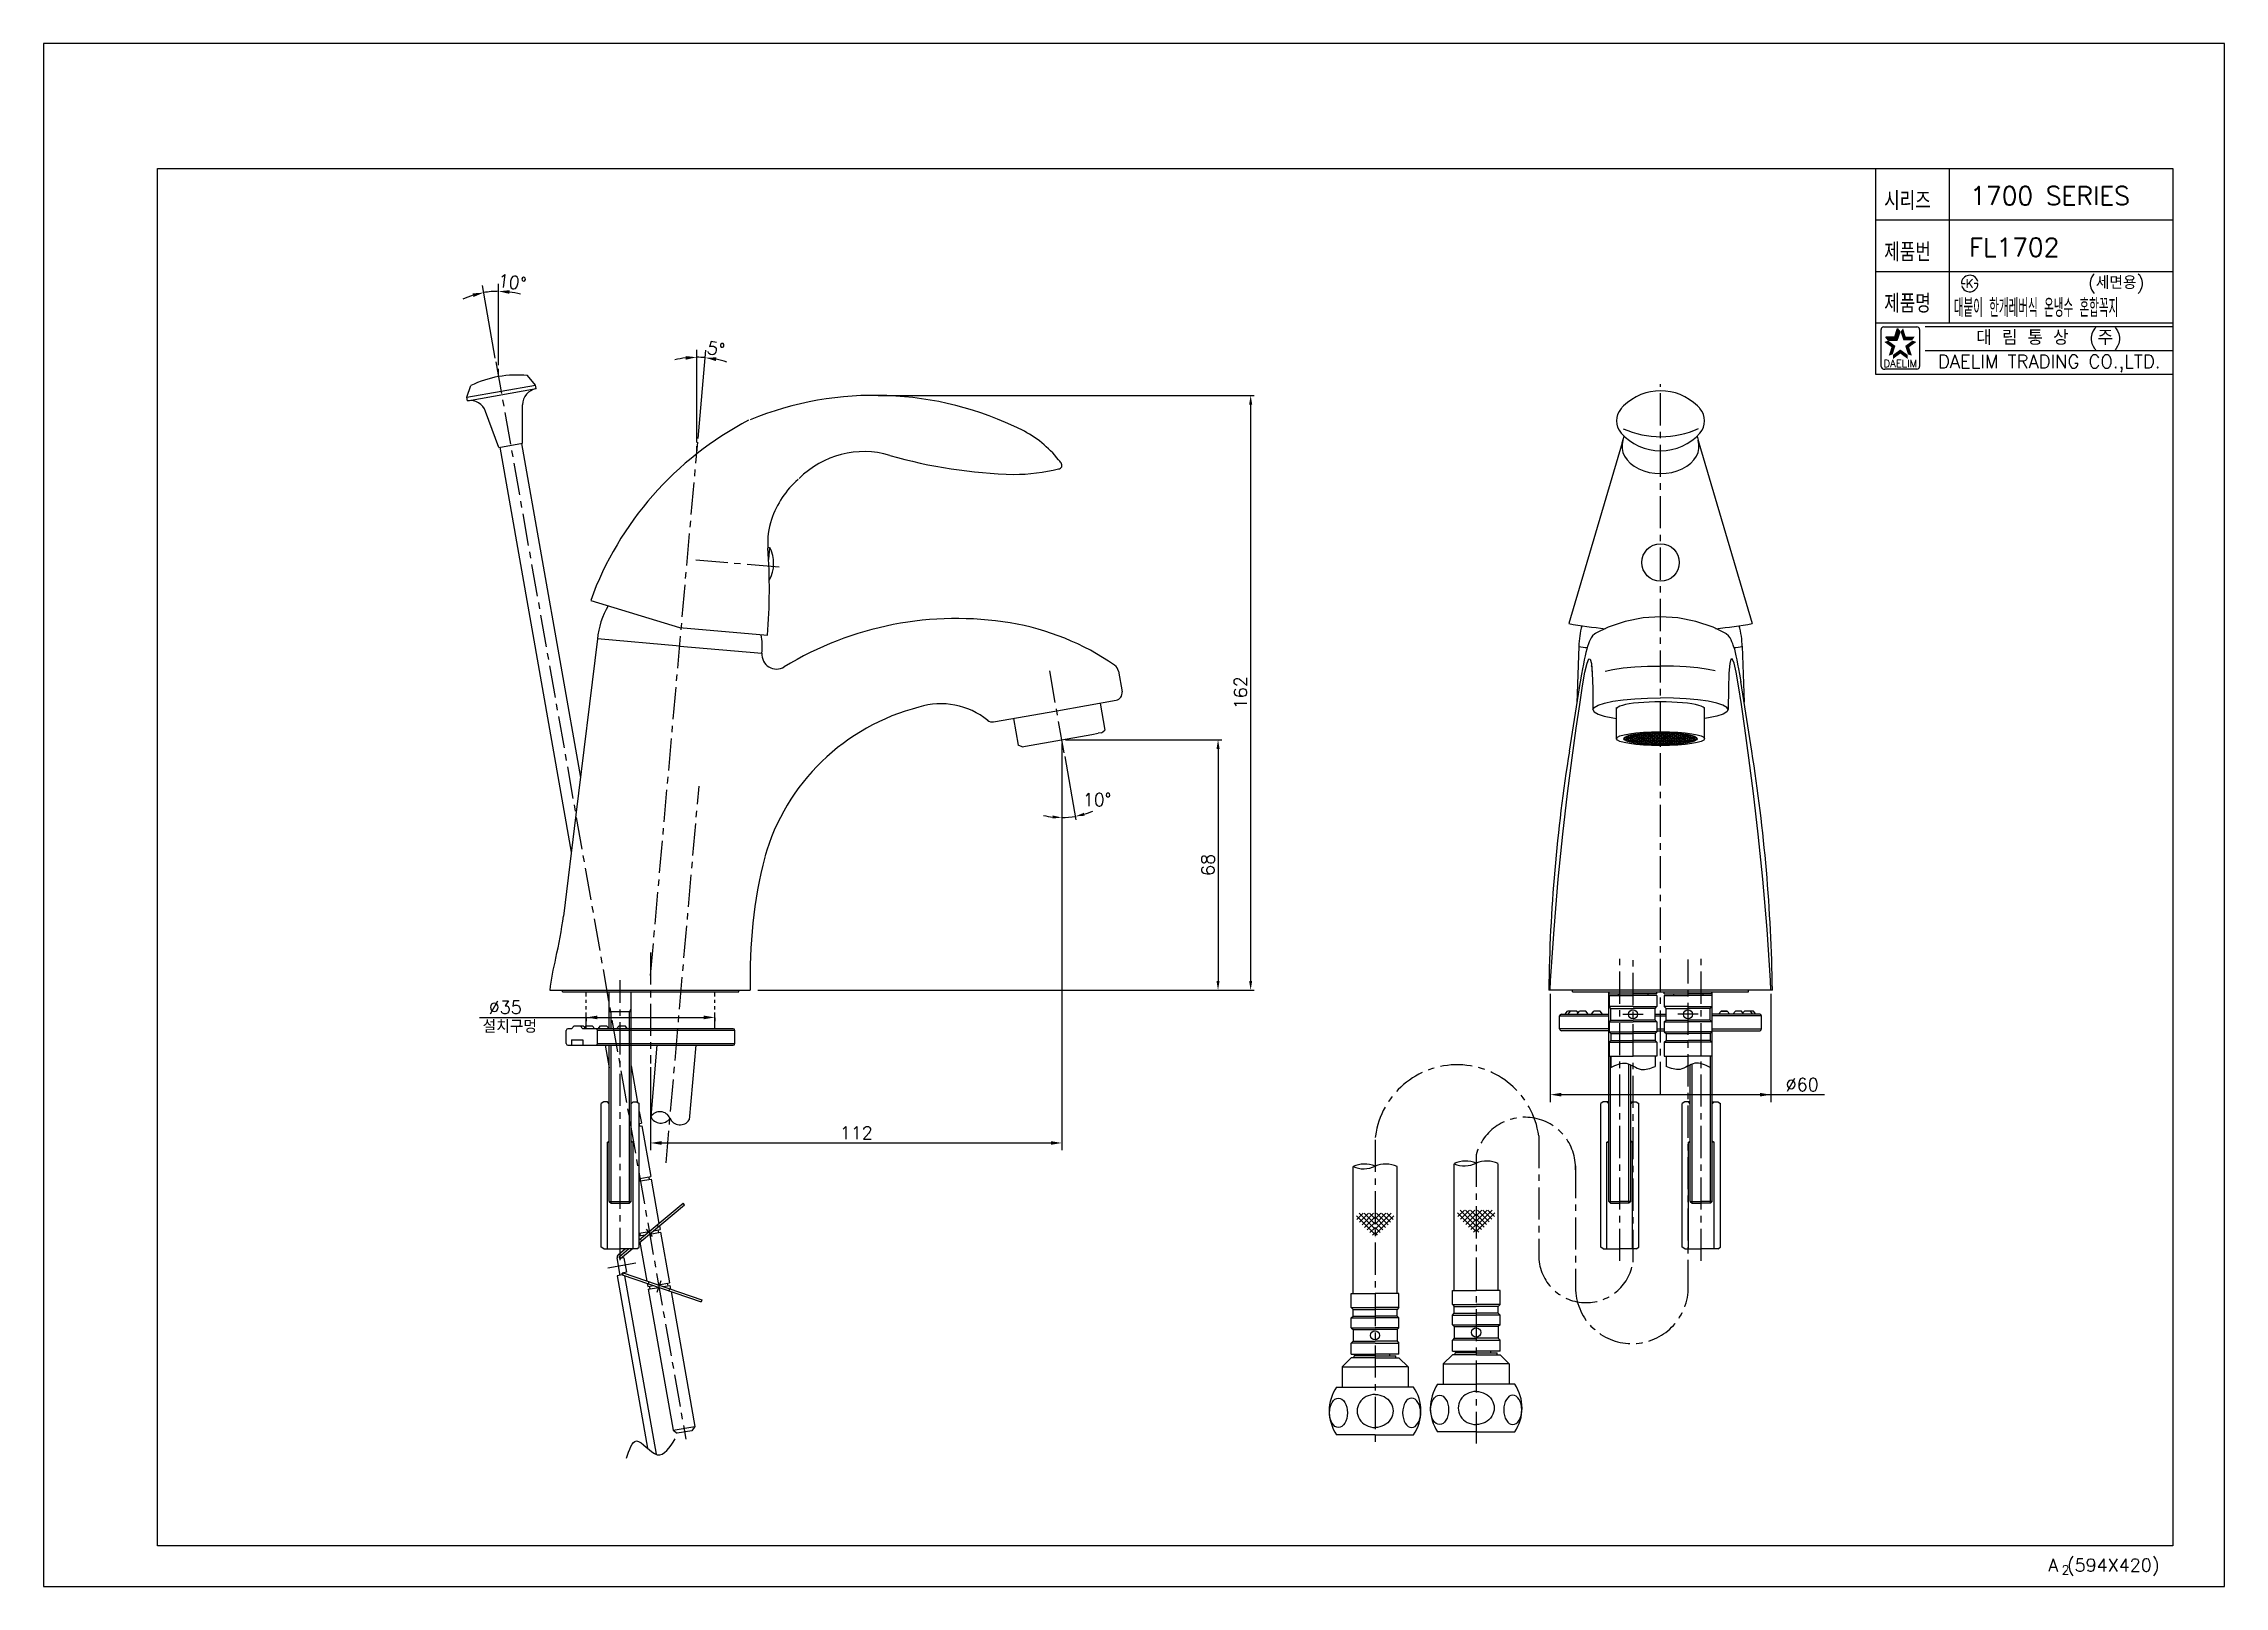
# Model space of a CAD drawing. Extents: x 1188 to 1782, y 0 to 420.
import ezdxf
from ezdxf.enums import TextEntityAlignment as Align

# ---------------------------------------------------------------- set-up
doc = ezdxf.new("R2010")
doc.units = 0
doc.header["$LTSCALE"] = 7
doc.header["$MEASUREMENT"] = 0
doc.linetypes.add('CENTER', pattern=[2, 1.25, -0.25, 0.25, -0.25])
doc.linetypes.add('PHANTOM', pattern=[2.5, 1.25, -0.25, 0.25, -0.25, 0.25, -0.25])
doc.layers.get('0').update_dxf_attribs({"color": 2, "linetype": 'CONTINUOUS'})
for name, color, linetype in [('CL', 1, 'CENTER'), ('DIM', 2, 'CONTINUOUS'), ('DWG', 7, 'CONTINUOUS'), ('PH', 3, 'PHANTOM')]:
    doc.layers.add(name, color=color, linetype=linetype)
doc.styles.add('GHS', font='ROMANS', dxfattribs={"bigfont": 'GHS'})
doc.styles.add('ROMANS', font='romans')

# ---------------------------------------------------------------- blocks, each defined once
blk = doc.blocks.new('기본양식')
for p, q in [((-820.12, 442.54), (-820.12, 22.54)), ((-226.12, 442.54), (-820.12, 442.54)), ((-226.12, 22.54), (-226.12, 442.54)), ((-820.12, 22.54), (-226.12, 22.54))]:
    blk.add_line(p, q)
at = {"color": 4}
for p, q in [((-789.12, 33.54), (-789.12, 408.54)), ((-789.12, 408.54), (-240.12, 408.54)), ((-240.12, 408.54), (-240.12, 33.54)), ((-240.12, 33.54), (-789.12, 33.54))]:
    blk.add_line(p, q, dxfattribs=at)
at = {"color": 7}
for p, q in [((-321.12, 408.54), (-321.12, 352.54)), ((-301.12, 408.54), (-301.12, 366.54)), ((-321.12, 394.54), (-240.12, 394.54)), ((-321.12, 380.54), (-240.12, 380.54)), ((-321.12, 366.54), (-240.12, 366.54)), ((-321.12, 352.54), (-240.12, 352.54))]:
    blk.add_line(p, q, dxfattribs=at)
at = {"color": 2, "linetype": 'Continuous'}
for p, q in [((-319.64, 354.68), (-319.64, 364.68)), ((-318.89, 365.43), (-309.89, 365.43)), ((-309.14, 364.68), (-309.14, 354.68)), ((-307.62, 365.54), (-240.12, 365.54)), ((-307.62, 359.04), (-240.12, 359.04)), ((-309.89, 353.93), (-318.64, 353.93))]:
    blk.add_line(p, q, dxfattribs=at)
at = {"color": 2}
for p, q in [((-317.64, 361.81), (-318.31, 362.73)), ((-318.31, 362.73), (-315.88, 362.73)), ((-315.88, 362.73), (-315.13, 365.03)), ((-315.22, 361.81), (-314.47, 364.12)), ((-314.47, 364.12), (-315.13, 365.03)), ((-317.64, 361.81), (-315.22, 361.81))]:
    blk.add_line(p, q, dxfattribs=at)
at = {"color": 2, "linetype": 'Continuous'}
for centre, radius, start, end in [((-318.89, 364.68), 0.75, 90, 180), ((-309.89, 364.68), 0.75, 0, 90), ((-318.77, 354.8), 0.884, 188.1301, 278.1301), ((-309.89, 354.68), 0.75, 270, 0)]:
    blk.add_arc(centre, radius, start, end, dxfattribs=at)
at = {"color": 2}
for points in [[(-318.31, 362.73), (-317.64, 361.81), (-315.88, 362.73), (-315.22, 361.81)], [(-315.88, 362.73), (-315.22, 361.81), (-315.13, 365.03), (-314.47, 364.12)], [(-313.65, 365.03), (-314.32, 364.12), (-312.9, 362.73), (-313.57, 361.81)], [(-312.9, 362.73), (-313.57, 361.81), (-310.48, 362.73), (-311.14, 361.81)], [(-316.8, 359.9), (-315.72, 360.25), (-318.76, 361.32), (-317.69, 361.67)], [(-317.55, 357.59), (-316.47, 357.94), (-316.8, 359.9), (-315.72, 360.25)], [(-314.39, 358.15), (-314.39, 359.28), (-316.35, 356.72), (-316.35, 357.85)], [(-312.43, 356.72), (-312.43, 357.85), (-314.39, 358.15), (-314.39, 359.28)], [(-310.02, 361.32), (-311.1, 361.67), (-311.98, 359.9), (-313.06, 360.25)], [(-311.98, 359.9), (-313.06, 360.25), (-311.24, 357.59), (-312.31, 357.94)]]:
    blk.add_solid(points, dxfattribs=at)
at = {"layer": 'DIM'}
for p, q in [((-297.74, 377.23), (-297.24, 377.23)), ((-297.24, 377.23), (-296.74, 377.23)), ((-293.74, 377.23), (-294.24, 377.23)), ((-293.24, 377.23), (-293.74, 377.23))]:
    blk.add_line(p, q, dxfattribs=at)
for start, end in [(15, 180), (195, 0)]:
    blk.add_arc((-295.49, 377.23), 2.25, start, end, dxfattribs=at)
at = {"color": 7, "linetype": 'Continuous'}
for s, height, style, p in [('대 림 통 상  (주)', 4, 'GHS', (-273.86, 362.24)), ('DAELIM TRADING CO.,LTD.', 3.6, 'ROMANS', (-273.86, 355.47))]:
    blk.add_text(s, height=height, dxfattribs=dict(at, style=style)).set_placement(p, align=Align.MIDDLE)
at = {"color": 2, "linetype": 'Continuous', "style": 'ROMANS'}
blk.add_text('DAELIM', height=2, dxfattribs=at).set_placement((-314.39, 354.48), align=Align.CENTER)
at = {"color": 7, "style": 'GHS'}
for s, height, p in [('A (594X420)', 3.5, (-274.11, 26.57)), ('2', 2.5, (-270.45, 25.74))]:
    blk.add_text(s, height=height, dxfattribs=at).set_placement(p)
at = {"layer": 'DIM', "style": 'GHS', "width": 0.8}
for s, p in [('시리즈', (-318.78, 397.27)), ('제품번', (-318.78, 383.27)), ('제품명', (-318.78, 369.27))]:
    blk.add_text(s, height=5, dxfattribs=at).set_placement(p)
at = {"layer": 'DIM', "style": 'GHS'}
blk.add_text('K', height=2.39, dxfattribs=at).set_placement((-295.49, 377.23), align=Align.MIDDLE)
blk = doc.blocks.new('FL1702')
at = {"layer": 'CL'}
for p, q in [((1311.21, 333.37), (1362.93, 40.07)), ((1628.42, 134.06), (1628.42, 327.27)), ((1353.33, 166.32), (1366.16, 311.54)), ((1365.66, 279.51), (1388.39, 277.52)), ((1357.54, 115.29), (1366.52, 217.89)), ((1353.32, 172.61), (1353.32, 142.39)), ((1345.05, 88.82), (1345.05, 165.01)), ((1618.17, 155.74), (1623.67, 155.74)), ((1638.67, 155.74), (1633.17, 155.74)), ((1550.66, 121.57), (1550.66, 38.07)), ((1578.21, 117.49), (1578.21, 38.86))]:
    blk.add_line(p, q, dxfattribs=at)
at = {"layer": 'CL', "linetype": 'CENTER'}
for p, q in [((1465.99, 226.88), (1461.9, 250.05)), ((1617.32, 88.6), (1617.32, 170.88)), ((1620.92, 88.27), (1620.92, 170.64)), ((1635.92, 80.12), (1635.92, 170.64)), ((1639.52, 88.6), (1639.52, 170.88)), ((1639.52, 88.6), (1639.52, 170.88)), ((1595.24, 122.63), (1595.24, 89.59)), ((1605.26, 114.46), (1605.26, 80.6))]:
    blk.add_line(p, q, dxfattribs=at)
at = {"layer": 'CL'}
for centre, radius, start, end in [((1573.01, 119.56), 22.44, 7.86645, 174.85064), ((1591.51, 113.95), 13.76, 357.86087, 165.07498)]:
    blk.add_arc(centre, radius, start, end, dxfattribs=at)
at = {"layer": 'CL', "linetype": 'CENTER'}
for centre, radius, start, end in [((1608.14, 90.15), 12.91, 182.48698, 351.6303), ((1620.61, 81.45), 15.37, 183.18853, 355.01821)]:
    blk.add_arc(centre, radius, start, end, dxfattribs=at)
at = {"layer": 'DIM'}
for p, q in [((1311.03, 334.36), (1307.54, 354.19)), ((1311.92, 332.49), (1311.92, 354.57)), ((1365.88, 311.37), (1365.88, 336.62)), ((1366.25, 312.53), (1368.37, 336.51)), ((1311.92, 329.35), (1311.92, 331.49)), ((1415.35, 324.25), (1517.77, 324.25)), ((1516.77, 321.75), (1516.77, 164.82)), ((1365.88, 308.3), (1365.88, 310.37)), ((1465.35, 229.49), (1465.35, 118.71)), ((1466.16, 225.89), (1469.2, 208.64)), ((1466.35, 230.49), (1508.89, 230.49)), ((1507.89, 227.99), (1507.89, 164.82)), ((1382.57, 162.32), (1517.77, 162.32)), ((1598.38, 161.32), (1598.38, 131.86)), ((1658.47, 161.32), (1658.47, 131.86)), ((1306.76, 154.89), (1367.82, 154.89)), ((1335.82, 154.92), (1335.82, 153.89)), ((1370.82, 154.77), (1370.82, 153.89)), ((1353.32, 141.39), (1353.32, 118.71)), ((1673.11, 133.86), (1601.38, 133.86)), ((1356.32, 120.71), (1462.35, 120.71))]:
    blk.add_line(p, q, dxfattribs=at)
for centre, radius, start, end in [((1311.92, 329.35), 23.22, 107.40708, 114.81416), ((1311.92, 329.35), 23.22, 90, 100), ((1311.92, 329.35), 23.22, 75.18584, 82.59292), ((1365.88, 308.3), 26.31, 96.53569, 103.07137), ((1365.88, 308.3), 26.31, 84.94997, 90), ((1365.88, 308.3), 26.31, 71.87859, 78.41428), ((1465.35, 230.49), 21.19, 256.46948, 263.23474), ((1465.35, 230.49), 21.19, 270, 280), ((1465.35, 230.49), 21.19, 286.76526, 293.53052), ((1355.86, 126.23), 3, 23.95502, 146.04498), ((1356.12, 129.12), 3, 203.95502, 326.04498), ((1361.35, 128.66), 3, 203.95502, 326.04498)]:
    blk.add_arc(centre, radius, start, end, dxfattribs=at)
for points in [[(1304.85, 352), (1305.09, 351.02), (1307.88, 352.22)], [(1314.88, 351.88), (1314.94, 352.88), (1311.92, 352.57)], [(1362.85, 334.94), (1362.91, 333.95), (1365.88, 334.62)], [(1371.09, 333.58), (1371.23, 334.57), (1368.19, 334.51)], [(1516.36, 321.75), (1517.19, 321.75), (1516.77, 324.25)], [(1507.47, 227.99), (1508.31, 227.99), (1507.89, 230.49)], [(1462.88, 209.87), (1462.83, 209.04), (1465.35, 209.31)], [(1471.56, 209.8), (1471.37, 210.61), (1469.03, 209.63)], [(1507.47, 164.82), (1508.31, 164.82), (1507.89, 162.32)], [(1516.36, 164.82), (1517.19, 164.82), (1516.77, 162.32)], [(1338.82, 155.39), (1338.82, 154.39), (1335.82, 154.89)], [(1367.82, 155.39), (1367.82, 154.39), (1370.82, 154.89)], [(1601.38, 134.36), (1601.38, 133.36), (1598.38, 133.86)], [(1655.47, 134.36), (1655.47, 133.36), (1658.47, 133.86)], [(1356.32, 121.21), (1356.32, 120.21), (1353.32, 120.71)], [(1462.35, 121.21), (1462.35, 120.21), (1465.35, 120.71)]]:
    blk.add_solid(points, dxfattribs=at)
at = {"layer": 'DWG'}
for p, q in [((1303.26, 323.76), (1321.97, 327.06)), ((1303.26, 323.76), (1304.39, 326.89)), ((1321.97, 327.06), (1319.83, 329.61)), ((1322.14, 326.08), (1321.97, 327.06)), ((1303.43, 322.78), (1303.26, 323.76)), ((1303.43, 322.78), (1322.14, 326.08)), ((1318.47, 311.21), (1318.47, 321.65)), ((1311.97, 310.07), (1308.4, 319.88)), ((1311.97, 310.07), (1318.47, 311.21)), ((1312.26, 310.12), (1331.7, 199.85)), ((1318.17, 311.16), (1334.21, 220.22)), ((1618.01, 311.31), (1603.43, 262.12)), ((1618.01, 311.31), (1618.48, 313.17)), ((1638.37, 313.17), (1638.84, 311.31)), ((1638.84, 311.31), (1653.42, 262.12)), ((1385.26, 282.92), (1385.76, 282.87)), ((1385.76, 282.87), (1385.47, 279.58)), ((1337.01, 268.43), (1361.22, 261.03)), ((1618.78, 262.7), (1614.14, 261.13)), ((1623.73, 263.64), (1618.78, 262.7)), ((1628.42, 263.92), (1623.73, 263.64)), ((1633.12, 263.64), (1628.42, 263.92)), ((1638.07, 262.7), (1633.12, 263.64)), ((1642.71, 261.13), (1638.07, 262.7)), ((1338.84, 257.96), (1332.95, 210.04)), ((1361.25, 256), (1338.84, 257.96)), ((1361.22, 261.03), (1385.13, 258.94)), ((1361.25, 255.97), (1383.67, 254.04)), ((1606.19, 255.93), (1605.64, 240.42)), ((1608.55, 255.89), (1608.33, 255.12)), ((1608.56, 255.93), (1608.5, 255.94)), ((1608.76, 256.57), (1608.55, 255.89)), ((1608.99, 257.17), (1608.76, 256.57)), ((1609.23, 257.71), (1608.99, 257.17)), ((1609.5, 258.21), (1609.23, 257.71)), ((1609.88, 258.74), (1609.5, 258.21)), ((1610.51, 259.29), (1609.88, 258.74)), ((1610.66, 259.39), (1610.51, 259.29)), ((1614.14, 261.13), (1610.65, 259.39)), ((1610.66, 259.39), (1610.65, 259.39)), ((1646.19, 259.39), (1642.71, 261.13)), ((1646.31, 259.31), (1646.19, 259.39)), ((1646.19, 259.39), (1646.19, 259.39)), ((1646.95, 258.75), (1646.31, 259.31)), ((1647.34, 258.23), (1646.95, 258.75)), ((1647.62, 257.72), (1647.34, 258.23)), ((1647.85, 257.18), (1647.62, 257.72)), ((1648.08, 256.58), (1647.85, 257.18)), ((1648.3, 255.9), (1648.08, 256.58)), ((1648.35, 255.94), (1648.29, 255.93)), ((1648.3, 255.89), (1648.52, 255.12)), ((1650.66, 255.93), (1651.2, 240.71)), ((1607.18, 249.75), (1606.93, 248.34)), ((1607.42, 251.05), (1607.18, 249.75)), ((1607.66, 252.23), (1607.42, 251.05)), ((1607.89, 253.3), (1607.66, 252.23)), ((1607.84, 248.92), (1608.41, 251.38)), ((1608.11, 254.26), (1607.89, 253.3)), ((1608.33, 255.12), (1608.11, 254.26)), ((1608.41, 251.38), (1608.88, 252.53)), ((1608.88, 252.53), (1609.26, 252.45)), ((1609.26, 252.45), (1609.57, 251.2)), ((1609.57, 251.2), (1609.81, 248.57)), ((1609.64, 250.56), (1609.62, 250.65)), ((1609.62, 250.65), (1609.64, 250.53)), ((1609.64, 250.53), (1609.69, 250.1)), ((1609.69, 250.1), (1609.75, 249.36)), ((1613.33, 249.18), (1615.43, 249.63)), ((1615.43, 249.63), (1618.26, 250.03)), ((1618.26, 250.03), (1621.45, 250.32)), ((1621.45, 250.32), (1624.88, 250.5)), ((1624.88, 250.5), (1628.42, 250.56)), ((1631.96, 250.5), (1628.42, 250.56)), ((1635.4, 250.32), (1631.96, 250.5)), ((1638.58, 250.03), (1635.4, 250.32)), ((1641.42, 249.63), (1638.58, 250.03)), ((1643.31, 249.23), (1641.42, 249.63)), ((1647.28, 251.2), (1647.04, 248.57)), ((1647.59, 252.45), (1647.28, 251.2)), ((1647.97, 252.53), (1647.59, 252.45)), ((1648.44, 251.38), (1647.97, 252.53)), ((1649.01, 248.92), (1648.44, 251.38)), ((1648.52, 255.12), (1648.74, 254.26)), ((1648.74, 254.26), (1648.96, 253.3)), ((1648.96, 253.3), (1649.19, 252.23)), ((1649.19, 252.23), (1649.42, 251.05)), ((1649.42, 251.05), (1649.67, 249.75)), ((1649.67, 249.75), (1649.92, 248.34)), ((1480.76, 249.14), (1481.75, 243.56)), ((1606.4, 240.11), (1607.17, 245.12)), ((1606.66, 246.81), (1606.55, 246.18)), ((1606.93, 248.34), (1606.66, 246.81)), ((1607.17, 245.12), (1607.84, 248.92)), ((1609.75, 249.36), (1609.81, 248.57)), ((1609.81, 248.57), (1609.96, 244.44)), ((1609.96, 244.44), (1610.01, 238.69)), ((1646.89, 244.44), (1646.84, 238.68)), ((1647.04, 248.57), (1646.89, 244.44)), ((1649.68, 245.12), (1649.01, 248.92)), ((1650.45, 240.11), (1649.68, 245.12)), ((1649.92, 248.34), (1650.19, 246.81)), ((1650.19, 246.81), (1650.29, 246.18)), ((1446.75, 235.36), (1463.96, 238.39)), ((1463.96, 238.39), (1480.13, 241.24)), ((1475.78, 240.48), (1477.07, 233.14)), ((1605.48, 233.63), (1606.4, 240.11)), ((1610.01, 238.68), (1610.36, 239.3)), ((1610.01, 238.69), (1610.01, 238.68)), ((1610.01, 238.68), (1610.36, 238.06)), ((1610.36, 239.3), (1611.42, 239.91)), ((1610.36, 238.06), (1611.41, 237.46)), ((1611.42, 239.91), (1613.13, 240.46)), ((1613.13, 240.46), (1615.43, 240.95)), ((1615.43, 240.95), (1618.26, 241.35)), ((1616.42, 230.78), (1616.42, 239.23)), ((1618.26, 241.35), (1621.45, 241.64)), ((1621.45, 241.64), (1624.88, 241.82)), ((1624.88, 241.82), (1628.42, 241.88)), ((1631.96, 241.82), (1628.42, 241.88)), ((1635.4, 241.64), (1631.96, 241.82)), ((1638.58, 241.35), (1635.4, 241.64)), ((1641.42, 240.95), (1638.58, 241.35)), ((1640.42, 230.78), (1640.42, 239.23)), ((1643.72, 240.46), (1641.42, 240.95)), ((1645.43, 239.91), (1643.72, 240.46)), ((1646.49, 239.3), (1645.43, 239.91)), ((1646.49, 238.06), (1645.44, 237.46)), ((1646.84, 238.68), (1646.49, 239.3)), ((1646.84, 238.68), (1646.49, 238.06)), ((1646.84, 238.68), (1646.84, 238.69)), ((1651.37, 233.63), (1650.45, 240.11)), ((1452.14, 236.31), (1453.43, 228.98)), ((1455.46, 228.75), (1473.48, 231.92)), ((1473.48, 231.92), (1475.25, 232.24)), ((1476.19, 232.4), (1475.25, 232.24)), ((1476.19, 232.4), (1477.07, 233.14)), ((1604.38, 225.56), (1605.48, 233.63)), ((1611.41, 237.46), (1613.1, 236.91)), ((1613.1, 236.91), (1615.41, 236.42)), ((1615.41, 236.42), (1616.42, 236.27)), ((1641.44, 236.42), (1640.42, 236.27)), ((1643.75, 236.91), (1641.44, 236.42)), ((1645.44, 237.46), (1643.75, 236.91)), ((1652.47, 225.56), (1651.37, 233.63)), ((1454.52, 228.58), (1453.43, 228.98)), ((1454.52, 228.58), (1455.46, 228.75)), ((1603.1, 215.85), (1604.38, 225.56)), ((1653.75, 215.85), (1652.47, 225.56)), ((1601.8, 204.82), (1603.1, 215.85)), ((1655.05, 204.82), (1653.75, 215.85)), ((1332.95, 210.04), (1329.57, 182.5)), ((1600.56, 192.53), (1601.8, 204.82)), ((1656.28, 192.53), (1655.05, 204.82)), ((1599.41, 178.79), (1600.56, 192.53)), ((1657.44, 178.79), (1656.28, 192.53)), ((1598.49, 164.92), (1599.41, 178.79)), ((1658.35, 164.92), (1657.44, 178.79)), ((1325.89, 162.32), (1380.47, 162.32)), ((1329.32, 161.82), (1329.32, 162.32)), ((1329.32, 161.82), (1353.32, 161.82)), ((1342.05, 151.82), (1342.05, 161.82)), ((1342.05, 151.82), (1342.05, 161.82)), ((1348.05, 104.82), (1348.05, 161.82)), ((1353.32, 161.82), (1377.32, 161.82)), ((1377.32, 161.82), (1377.32, 162.32)), ((1658.88, 162.32), (1597.97, 162.32)), ((1598.38, 162.32), (1598.49, 164.92)), ((1604.42, 161.82), (1604.42, 162.32)), ((1604.42, 161.82), (1652.42, 161.82)), ((1614.42, 161.32), (1620.92, 161.32)), ((1614.42, 160.82), (1620.92, 160.82)), ((1614.42, 160.82), (1614.42, 157.82)), ((1616.92, 161.32), (1616.92, 160.82)), ((1627.42, 161.32), (1620.92, 161.32)), ((1627.42, 160.82), (1620.92, 160.82)), ((1624.92, 161.32), (1624.92, 160.82)), ((1627.42, 160.82), (1627.42, 157.82)), ((1629.42, 161.32), (1635.92, 161.32)), ((1629.42, 160.82), (1635.92, 160.82)), ((1629.42, 160.82), (1629.42, 157.82)), ((1631.92, 161.32), (1631.92, 160.82)), ((1642.42, 161.32), (1635.92, 161.32)), ((1642.42, 160.82), (1635.92, 160.82)), ((1639.92, 161.32), (1639.92, 160.82)), ((1642.42, 160.82), (1642.42, 157.82)), ((1652.42, 161.82), (1652.42, 162.32)), ((1658.47, 162.32), (1658.35, 164.92)), ((1342.55, 156.38), (1342.05, 157.25)), ((1348.05, 156.38), (1342.05, 156.38)), ((1347.55, 156.38), (1348.05, 157.25)), ((1614.92, 157.32), (1614.42, 157.82)), ((1620.92, 157.82), (1614.42, 157.82)), ((1614.92, 157.32), (1620.92, 157.32)), ((1614.92, 154.15), (1614.92, 157.32)), ((1620.92, 157.82), (1627.42, 157.82)), ((1626.92, 157.32), (1620.92, 157.32)), ((1626.92, 157.32), (1627.42, 157.82)), ((1626.92, 154.15), (1626.92, 157.32)), ((1629.92, 157.32), (1629.42, 157.82)), ((1635.92, 157.82), (1629.42, 157.82)), ((1629.92, 157.32), (1635.92, 157.32)), ((1629.92, 154.15), (1629.92, 157.32)), ((1635.92, 157.82), (1642.42, 157.82)), ((1641.92, 157.32), (1635.92, 157.32)), ((1641.92, 157.32), (1642.42, 157.82)), ((1641.92, 154.15), (1641.92, 157.32)), ((1614.42, 153.65), (1614.92, 154.15)), ((1614.42, 153.65), (1620.92, 153.65)), ((1614.42, 153.65), (1614.42, 150.99)), ((1614.42, 150.99), (1614.92, 150.49)), ((1614.42, 150.99), (1620.92, 150.99)), ((1614.42, 148.15), (1614.92, 148.65)), ((1614.92, 154.15), (1620.92, 154.15)), ((1614.92, 150.49), (1614.92, 148.65)), ((1614.92, 150.49), (1620.92, 150.49)), ((1614.92, 148.65), (1620.92, 148.65)), ((1626.92, 154.15), (1620.92, 154.15)), ((1627.42, 153.65), (1620.92, 153.65)), ((1627.42, 150.99), (1620.92, 150.99)), ((1626.92, 150.49), (1620.92, 150.49)), ((1626.92, 148.65), (1620.92, 148.65)), ((1627.42, 153.65), (1626.92, 154.15)), ((1627.42, 150.99), (1626.92, 150.49)), ((1626.92, 150.49), (1626.92, 148.65)), ((1627.42, 148.15), (1626.92, 148.65)), ((1627.42, 153.65), (1627.42, 150.99)), ((1629.42, 153.65), (1629.92, 154.15)), ((1629.42, 153.65), (1635.92, 153.65)), ((1629.42, 153.65), (1629.42, 150.99)), ((1629.42, 150.99), (1629.92, 150.49)), ((1629.42, 150.99), (1635.92, 150.99)), ((1629.42, 148.15), (1629.92, 148.65)), ((1629.92, 154.15), (1635.92, 154.15)), ((1629.92, 150.49), (1629.92, 148.65)), ((1629.92, 150.49), (1635.92, 150.49)), ((1629.92, 148.65), (1635.92, 148.65)), ((1641.92, 154.15), (1635.92, 154.15)), ((1642.42, 153.65), (1635.92, 153.65)), ((1642.42, 150.99), (1635.92, 150.99)), ((1641.92, 150.49), (1635.92, 150.49)), ((1641.92, 148.65), (1635.92, 148.65)), ((1642.42, 153.65), (1641.92, 154.15)), ((1642.42, 150.99), (1641.92, 150.49)), ((1641.92, 150.49), (1641.92, 148.65)), ((1642.42, 148.15), (1641.92, 148.65)), ((1642.42, 153.65), (1642.42, 150.99)), ((1340.97, 147.32), (1342.05, 141.17)), ((1342.05, 104.82), (1342.05, 147.32)), ((1342.05, 141.95), (1342.05, 147.32)), ((1614.42, 148.15), (1614.42, 144.32)), ((1614.42, 148.15), (1620.92, 148.15)), ((1614.42, 144.32), (1620.92, 144.32)), ((1614.92, 144.32), (1614.92, 141.26)), ((1627.42, 148.15), (1620.92, 148.15)), ((1627.42, 144.32), (1620.92, 144.32)), ((1626.92, 144.32), (1626.92, 141.56)), ((1627.42, 148.15), (1627.42, 144.32)), ((1629.42, 148.15), (1629.42, 144.32)), ((1629.42, 148.15), (1635.92, 148.15)), ((1629.42, 144.32), (1635.92, 144.32)), ((1629.92, 144.32), (1629.92, 141.56)), ((1642.42, 148.15), (1635.92, 148.15)), ((1642.42, 144.32), (1635.92, 144.32)), ((1641.92, 144.32), (1641.92, 141.26)), ((1642.42, 148.15), (1642.42, 144.32)), ((1348.05, 141.69), (1349.8, 131.76)), ((1340.55, 131.9), (1339.86, 131.5)), ((1339.86, 92.31), (1339.86, 131.5)), ((1341.55, 131.9), (1340.55, 131.9)), ((1342.05, 131.4), (1341.55, 131.9)), ((1348.05, 131.4), (1348.55, 131.9)), ((1348.55, 131.9), (1349.55, 131.9)), ((1349.55, 131.9), (1350.25, 131.5)), ((1350.25, 92.31), (1350.25, 131.5)), ((1612.82, 131.9), (1612.13, 131.5)), ((1612.13, 92.31), (1612.13, 131.5)), ((1614.32, 131.9), (1612.82, 131.9)), ((1614.32, 131.4), (1613.82, 131.9)), ((1620.32, 131.9), (1621.82, 131.9)), ((1620.32, 131.4), (1620.82, 131.9)), ((1621.82, 131.9), (1622.52, 131.5)), ((1622.52, 92.31), (1622.52, 131.5)), ((1635.02, 131.9), (1634.33, 131.5)), ((1634.33, 92.31), (1634.33, 131.5)), ((1636.52, 131.9), (1635.02, 131.9)), ((1636.52, 131.4), (1636.02, 131.9)), ((1642.52, 131.9), (1644.02, 131.9)), ((1642.52, 131.4), (1643.02, 131.9)), ((1644.02, 131.9), (1644.72, 131.5)), ((1644.72, 92.31), (1644.72, 131.5)), ((1350.25, 129.24), (1350.81, 126.07)), ((1350.25, 125.97), (1350.81, 126.07)), ((1350.25, 125.26), (1350.93, 125.38)), ((1350.44, 125.29), (1350.31, 125.98)), ((1350.93, 125.38), (1353.36, 111.59)), ((1341.55, 120.9), (1342.05, 121.19)), ((1341.55, 91.9), (1341.55, 120.9)), ((1341.55, 120.9), (1342.05, 120.9)), ((1348.55, 120.9), (1348.05, 121.19)), ((1348.55, 120.9), (1348.05, 120.9)), ((1348.55, 91.9), (1348.55, 120.9)), ((1613.82, 120.9), (1614.32, 121.19)), ((1613.82, 91.9), (1613.82, 120.9)), ((1613.82, 120.9), (1614.32, 120.9)), ((1620.82, 120.9), (1620.32, 121.19)), ((1620.82, 120.9), (1620.32, 120.9)), ((1620.82, 91.9), (1620.82, 120.9)), ((1636.02, 120.9), (1636.52, 121.19)), ((1636.02, 91.9), (1636.02, 120.9)), ((1636.02, 120.9), (1636.52, 120.9)), ((1643.02, 120.9), (1642.52, 121.19)), ((1643.02, 120.9), (1642.52, 120.9)), ((1643.02, 91.9), (1643.02, 120.9)), ((1544.66, 79.75), (1544.66, 114.27)), ((1556.66, 79.75), (1556.66, 114.27)), ((1572.21, 80.55), (1572.21, 115.07)), ((1584.21, 80.55), (1584.21, 115.07)), ((1350.25, 111.04), (1350.41, 111.07)), ((1350.25, 110.33), (1350.53, 110.38)), ((1350.41, 111.07), (1353.36, 111.59)), ((1350.53, 110.38), (1353.48, 110.9)), ((1352.99, 110.82), (1352.87, 111.51)), ((1353.48, 110.9), (1355.61, 98.81)), ((1342.05, 104.82), (1342.55, 104.32)), ((1342.05, 104.82), (1348.05, 104.82)), ((1342.55, 104.32), (1347.55, 104.32)), ((1347.55, 104.32), (1348.05, 104.82)), ((1350.25, 94.33), (1362.16, 104.29)), ((1350.25, 93.55), (1362.55, 103.83)), ((1362.55, 103.83), (1362.16, 104.29)), ((1614.32, 104.82), (1614.82, 104.32)), ((1614.32, 104.82), (1617.32, 104.82)), ((1620.32, 104.82), (1617.32, 104.82)), ((1620.32, 104.82), (1619.82, 104.32)), ((1636.52, 104.82), (1637.02, 104.32)), ((1636.52, 104.82), (1639.52, 104.82)), ((1642.52, 104.82), (1639.52, 104.82)), ((1642.52, 104.82), (1642.02, 104.32)), ((1350.25, 96.12), (1352.96, 96.59)), ((1350.25, 95.41), (1351.88, 95.69)), ((1350.62, 95.47), (1350.5, 96.16)), ((1353.85, 95.26), (1352.18, 97.25)), ((1353.07, 95.9), (1353.08, 95.91)), ((1353.08, 95.91), (1356.03, 96.43)), ((1354.14, 96.8), (1355.91, 97.12)), ((1355.51, 97.95), (1355.13, 98.41)), ((1355.54, 96.34), (1355.42, 97.03)), ((1355.73, 98.13), (1355.91, 97.12)), ((1356.03, 96.43), (1358.47, 82.64)), ((1340.55, 91.9), (1339.86, 92.31)), ((1340.55, 91.9), (1345.05, 91.9)), ((1345.04, 84.67), (1344.21, 89.41)), ((1344.55, 90.35), (1346.41, 91.9)), ((1344.76, 89.74), (1347.35, 91.9)), ((1344.76, 89.74), (1344.85, 89.23)), ((1345.15, 89.28), (1344.76, 89.74)), ((1346.05, 89.44), (1344.85, 89.23)), ((1348.55, 91.9), (1345.05, 91.9)), ((1345.15, 89.28), (1348.28, 91.9)), ((1346.05, 89.44), (1346.74, 85.5)), ((1347.22, 91.9), (1347.28, 91.84)), ((1349.55, 91.9), (1348.55, 91.9)), ((1349.55, 91.9), (1350.25, 92.31)), ((1350.25, 94.69), (1350.3, 94.38)), ((1350.42, 93.69), (1352.29, 83.13)), ((1350.91, 94.1), (1350.52, 94.56)), ((1612.82, 91.9), (1612.13, 92.31)), ((1612.82, 91.9), (1617.32, 91.9)), ((1621.82, 91.9), (1617.32, 91.9)), ((1621.82, 91.9), (1622.52, 92.31)), ((1635.02, 91.9), (1634.33, 92.31)), ((1635.02, 91.9), (1639.52, 91.9)), ((1644.02, 91.9), (1639.52, 91.9)), ((1644.02, 91.9), (1644.72, 92.31)), ((1349.34, 87.99), (1341.65, 86.63)), ((1345.6, 84.79), (1344.22, 84.55)), ((1344.22, 84.55), (1352.5, 37.61)), ((1346.74, 85.5), (1345.55, 85.29)), ((1345.64, 84.78), (1345.55, 85.29)), ((1345.6, 84.79), (1367.1, 77.43)), ((1345.84, 85.34), (1345.64, 84.78)), ((1345.84, 85.34), (1367.3, 78)), ((1346.25, 84.57), (1354.82, 35.95)), ((1356.09, 83.17), (1355.02, 80.02)), ((1352.4, 82.46), (1352.56, 81.6)), ((1352.56, 81.6), (1354.12, 81.87)), ((1352.85, 82.94), (1352.65, 82.38)), ((1352.68, 80.91), (1355.49, 81.4)), ((1352.68, 80.91), (1359.45, 42.5)), ((1353.17, 80.99), (1353.05, 81.68)), ((1355.34, 82.09), (1355.51, 82.12)), ((1355.51, 82.12), (1358.47, 82.64)), ((1356.71, 81.62), (1358.59, 81.95)), ((1358.09, 81.86), (1357.97, 82.55)), ((1358.52, 81), (1358.33, 80.43)), ((1358.59, 81.95), (1358.77, 80.92)), ((1358.89, 80.24), (1365.36, 43.54)), ((1367.3, 78), (1367.1, 77.43)), ((1544.16, 79.75), (1550.66, 79.75)), ((1544.16, 75.92), (1544.16, 79.75)), ((1557.16, 79.75), (1550.66, 79.75)), ((1557.16, 75.92), (1557.16, 79.75)), ((1571.71, 80.55), (1578.21, 80.55)), ((1571.71, 76.72), (1571.71, 80.55)), ((1584.71, 80.55), (1578.21, 80.55)), ((1584.71, 76.72), (1584.71, 80.55)), ((1544.16, 75.92), (1544.66, 75.42)), ((1544.16, 75.92), (1550.66, 75.92)), ((1544.16, 73.08), (1544.66, 73.58)), ((1544.16, 73.08), (1550.66, 73.08)), ((1544.16, 70.42), (1544.16, 73.08)), ((1544.66, 75.42), (1550.66, 75.42)), ((1544.66, 73.58), (1544.66, 75.42)), ((1544.66, 73.58), (1550.66, 73.58)), ((1557.16, 75.92), (1550.66, 75.92)), ((1556.66, 75.42), (1550.66, 75.42)), ((1556.66, 73.58), (1550.66, 73.58)), ((1557.16, 73.08), (1550.66, 73.08)), ((1557.16, 75.92), (1556.66, 75.42)), ((1556.66, 73.58), (1556.66, 75.42)), ((1557.16, 73.08), (1556.66, 73.58)), ((1557.16, 70.42), (1557.16, 73.08)), ((1571.71, 76.72), (1572.21, 76.22)), ((1571.71, 76.72), (1578.21, 76.72)), ((1571.71, 73.87), (1572.21, 74.37)), ((1571.71, 71.22), (1571.71, 73.87)), ((1571.71, 73.87), (1578.21, 73.87)), ((1572.21, 74.37), (1572.21, 76.22)), ((1572.21, 76.22), (1578.21, 76.22)), ((1572.21, 74.37), (1578.21, 74.37)), ((1584.71, 76.72), (1578.21, 76.72)), ((1584.21, 76.22), (1578.21, 76.22)), ((1584.21, 74.37), (1578.21, 74.37)), ((1584.71, 73.87), (1578.21, 73.87)), ((1584.71, 76.72), (1584.21, 76.22)), ((1584.21, 74.37), (1584.21, 76.22)), ((1584.71, 73.87), (1584.21, 74.37)), ((1584.71, 71.22), (1584.71, 73.87)), ((1544.16, 70.42), (1544.66, 69.92)), ((1544.16, 70.42), (1550.66, 70.42)), ((1544.66, 66.75), (1544.16, 66.25)), ((1544.16, 63.25), (1544.16, 66.25)), ((1550.66, 66.25), (1544.16, 66.25)), ((1544.66, 69.92), (1544.66, 66.75)), ((1544.66, 69.92), (1550.66, 69.92)), ((1544.66, 66.75), (1550.66, 66.75)), ((1557.16, 70.42), (1550.66, 70.42)), ((1556.66, 69.92), (1550.66, 69.92)), ((1556.66, 66.75), (1550.66, 66.75)), ((1550.66, 66.25), (1557.16, 66.25)), ((1557.16, 70.42), (1556.66, 69.92)), ((1556.66, 69.92), (1556.66, 66.75)), ((1556.66, 66.75), (1557.16, 66.25)), ((1557.16, 63.25), (1557.16, 66.25)), ((1571.71, 71.22), (1572.21, 70.72)), ((1571.71, 71.22), (1578.21, 71.22)), ((1572.21, 67.55), (1571.71, 67.05)), ((1571.71, 64.05), (1571.71, 67.05)), ((1578.21, 67.05), (1571.71, 67.05)), ((1572.21, 70.72), (1572.21, 67.55)), ((1572.21, 70.72), (1578.21, 70.72)), ((1572.21, 67.55), (1578.21, 67.55)), ((1584.71, 71.22), (1578.21, 71.22)), ((1584.21, 70.72), (1578.21, 70.72)), ((1584.21, 67.55), (1578.21, 67.55)), ((1578.21, 67.05), (1584.71, 67.05)), ((1584.71, 71.22), (1584.21, 70.72)), ((1584.21, 70.72), (1584.21, 67.55)), ((1584.21, 67.55), (1584.71, 67.05)), ((1584.71, 64.05), (1584.71, 67.05)), ((1544.16, 62.25), (1541.66, 59.75)), ((1541.66, 59.75), (1550.66, 59.75)), ((1541.66, 59.75), (1541.66, 54.25)), ((1544.16, 63.25), (1550.66, 63.25)), ((1550.66, 62.25), (1544.16, 62.25)), ((1550.66, 62.75), (1544.96, 62.75)), ((1546.41, 62.75), (1544.96, 62.75)), ((1544.96, 62.25), (1544.96, 62.75)), ((1546.66, 62.75), (1546.66, 63.25)), ((1557.16, 63.25), (1550.66, 63.25)), ((1550.66, 62.75), (1556.36, 62.75)), ((1550.66, 62.25), (1557.16, 62.25)), ((1559.66, 59.75), (1550.66, 59.75)), ((1554.66, 62.75), (1554.66, 63.25)), ((1554.91, 62.75), (1556.36, 62.75)), ((1556.36, 62.25), (1556.36, 62.75)), ((1557.16, 62.25), (1559.66, 59.75)), ((1559.66, 59.75), (1559.66, 54.25)), ((1571.71, 63.05), (1569.21, 60.55)), ((1569.21, 60.55), (1569.21, 55.05)), ((1569.21, 60.55), (1578.21, 60.55)), ((1571.71, 64.05), (1578.21, 64.05)), ((1578.21, 63.05), (1571.71, 63.05)), ((1573.96, 63.55), (1572.51, 63.55)), ((1572.51, 63.05), (1572.51, 63.55)), ((1578.21, 63.55), (1572.51, 63.55)), ((1574.21, 63.55), (1574.21, 64.05)), ((1584.71, 64.05), (1578.21, 64.05)), ((1578.21, 63.55), (1583.91, 63.55)), ((1578.21, 63.05), (1584.71, 63.05)), ((1587.21, 60.55), (1578.21, 60.55)), ((1582.21, 63.55), (1582.21, 64.05)), ((1582.46, 63.55), (1583.91, 63.55)), ((1583.91, 63.05), (1583.91, 63.55)), ((1584.71, 63.05), (1587.21, 60.55)), ((1587.21, 60.55), (1587.21, 55.05)), ((1540.16, 54.25), (1550.66, 54.25)), ((1561.16, 54.25), (1550.66, 54.25)), ((1567.71, 55.05), (1578.21, 55.05)), ((1588.71, 55.05), (1578.21, 55.05)), ((1359.45, 42.5), (1365.36, 43.54)), ((1359.45, 42.5), (1360.61, 41.69)), ((1364.55, 42.38), (1360.61, 41.69)), ((1365.36, 43.54), (1364.55, 42.38)), ((1578.21, 42.05), (1567.71, 42.05)), ((1578.21, 42.05), (1588.71, 42.05)), ((1550.66, 41.25), (1540.16, 41.25)), ((1550.66, 41.25), (1561.16, 41.25))]:
    blk.add_line(p, q, dxfattribs=at)
at = {"layer": 'DWG', "color": 7}
for p, q in [((1603.58, 227.38), (1606.58, 246.36)), ((1653.27, 227.38), (1650.26, 246.36))]:
    blk.add_line(p, q, dxfattribs=at)
at = {"layer": 'DWG', "color": 2}
for p, q in [((1618.44, 230.88), (1621.05, 231.96)), ((1618.55, 230.5), (1622.68, 232.21)), ((1618.9, 230.25), (1623.98, 232.34)), ((1619.38, 230.03), (1625.2, 232.43)), ((1619.96, 229.85), (1626.42, 232.51)), ((1626.82, 229.06), (1620.22, 231.78)), ((1620.58, 229.7), (1627.42, 232.51)), ((1627.87, 229.04), (1620.86, 231.92)), ((1621.24, 229.56), (1628.42, 232.52)), ((1628.87, 229.03), (1621.56, 232.05)), ((1621.97, 229.44), (1629.42, 232.51)), ((1629.83, 229.05), (1622.29, 232.16)), ((1622.71, 229.35), (1630.42, 232.52)), ((1630.77, 229.08), (1623.08, 232.25)), ((1623.5, 229.26), (1631.25, 232.45)), ((1631.65, 229.13), (1623.87, 232.33)), ((1624.34, 229.18), (1632.14, 232.4)), ((1632.5, 229.18), (1624.71, 232.4)), ((1625.2, 229.13), (1632.98, 232.33)), ((1633.35, 229.26), (1625.6, 232.45)), ((1626.07, 229.08), (1633.77, 232.25)), ((1634.13, 229.35), (1626.42, 232.52)), ((1627.02, 229.05), (1634.56, 232.16)), ((1634.87, 229.44), (1627.42, 232.51)), ((1627.98, 229.03), (1635.29, 232.05)), ((1635.61, 229.56), (1628.42, 232.52)), ((1628.98, 229.04), (1635.98, 231.92)), ((1636.27, 229.7), (1629.42, 232.51)), ((1630.03, 229.06), (1636.63, 231.78)), ((1636.89, 229.85), (1630.42, 232.51)), ((1637.47, 230.03), (1631.65, 232.43)), ((1637.95, 230.25), (1632.86, 232.34)), ((1638.3, 230.5), (1634.17, 232.21)), ((1638.41, 230.88), (1635.8, 231.96)), ((1621.61, 229.55), (1618.44, 230.86)), ((1623.27, 229.28), (1618.68, 231.17)), ((1624.54, 229.17), (1619.1, 231.41)), ((1625.71, 229.1), (1619.62, 231.61)), ((1631.13, 229.1), (1637.22, 231.61)), ((1632.31, 229.17), (1637.74, 231.41)), ((1633.58, 229.28), (1638.17, 231.17)), ((1635.24, 229.55), (1638.41, 230.86)), ((1342.55, 151.82), (1342.55, 156.38)), ((1347.55, 104.32), (1347.55, 156.38)), ((1342.55, 104.32), (1342.55, 147.32)), ((1614.82, 104.32), (1614.82, 144.32)), ((1642.02, 104.32), (1642.02, 144.32)), ((1619.82, 104.32), (1619.82, 142.19)), ((1637.02, 104.32), (1637.02, 142.19)), ((1545.7, 99.85), (1547.45, 101.6)), ((1546.29, 101.6), (1550.66, 97.23)), ((1546.41, 99.14), (1548.86, 101.6)), ((1547.11, 98.44), (1550.28, 101.6)), ((1547.7, 101.6), (1550.66, 98.65)), ((1549.12, 101.6), (1550.66, 100.06)), ((1550.53, 101.6), (1550.66, 101.47)), ((1552.2, 101.6), (1550.66, 100.06)), ((1550.79, 101.6), (1550.66, 101.47)), ((1553.61, 101.6), (1550.66, 98.65)), ((1555.03, 101.6), (1550.66, 97.23)), ((1554.2, 98.44), (1551.04, 101.6)), ((1554.91, 99.14), (1552.45, 101.6)), ((1555.62, 99.85), (1553.86, 101.6)), ((1573.13, 101.69), (1578.21, 96.62)), ((1573.25, 100.65), (1575, 102.4)), ((1573.84, 102.4), (1578.21, 98.03)), ((1573.96, 99.94), (1576.42, 102.4)), ((1574.66, 99.23), (1577.83, 102.4)), ((1575.25, 102.4), (1578.21, 99.44)), ((1575.37, 98.53), (1578.21, 101.36)), ((1576.67, 102.4), (1578.21, 100.86)), ((1578.08, 102.4), (1578.21, 102.27)), ((1582.58, 102.4), (1578.21, 98.03)), ((1578.34, 102.4), (1578.21, 102.27)), ((1579.75, 102.4), (1578.21, 100.86)), ((1581.16, 102.4), (1578.21, 99.44)), ((1583.29, 101.69), (1578.21, 96.62)), ((1581.05, 98.53), (1578.21, 101.36)), ((1581.75, 99.23), (1578.59, 102.4)), ((1582.46, 99.94), (1580, 102.4)), ((1583.17, 100.65), (1581.42, 102.4)), ((1545.58, 100.9), (1550.66, 95.82)), ((1547.82, 97.73), (1550.66, 100.57)), ((1548.53, 97.02), (1550.66, 99.15)), ((1549.23, 96.31), (1550.66, 97.74)), ((1549.94, 95.61), (1550.66, 96.32)), ((1555.73, 100.9), (1550.66, 95.82)), ((1553.49, 97.73), (1550.66, 100.57)), ((1552.79, 97.02), (1550.66, 99.15)), ((1552.08, 96.31), (1550.66, 97.74)), ((1551.37, 95.61), (1550.66, 96.32)), ((1576.08, 97.82), (1578.21, 99.95)), ((1576.78, 97.11), (1578.21, 98.54)), ((1577.49, 96.41), (1578.21, 97.12)), ((1578.2, 95.7), (1578.21, 95.71)), ((1580.34, 97.82), (1578.21, 99.95)), ((1579.63, 97.11), (1578.21, 98.54)), ((1578.92, 96.41), (1578.21, 97.12)), ((1578.22, 95.7), (1578.21, 95.71)), ((1550.65, 94.9), (1550.66, 94.91)), ((1550.67, 94.9), (1550.66, 94.91))]:
    blk.add_line(p, q, dxfattribs=at)
at = {"layer": 'DWG', "color": 7, "linetype": 'Continuous'}
for p, q in [((1614.32, 104.82), (1614.32, 161.82)), ((1642.52, 104.82), (1642.52, 161.82)), ((1600.92, 155.28), (1614.32, 155.28)), ((1600.92, 151.78), (1600.92, 155.28)), ((1601.42, 155.78), (1614.32, 155.78)), ((1602.42, 155.78), (1603.09, 156.58)), ((1605.59, 156.58), (1603.09, 156.58)), ((1603.26, 155.78), (1603.93, 156.58)), ((1605.98, 156.11), (1605.59, 156.58)), ((1605.71, 155.78), (1606.38, 156.58)), ((1608.03, 156.58), (1606.38, 156.58)), ((1608.71, 155.78), (1608.03, 156.58)), ((1609.6, 155.78), (1610.27, 156.58)), ((1611.93, 156.58), (1610.27, 156.58)), ((1612.6, 155.78), (1611.93, 156.58)), ((1655.42, 155.78), (1642.52, 155.78)), ((1655.92, 155.28), (1642.52, 155.28)), ((1644.25, 155.78), (1644.92, 156.58)), ((1646.58, 156.58), (1644.92, 156.58)), ((1644.92, 156.58), (1646.58, 156.58)), ((1647.25, 155.78), (1646.58, 156.58)), ((1648.14, 155.78), (1648.81, 156.58)), ((1650.47, 156.58), (1648.81, 156.58)), ((1651.14, 155.78), (1650.47, 156.58)), ((1650.87, 156.11), (1651.26, 156.58)), ((1653.75, 156.58), (1651.26, 156.58)), ((1653.59, 155.78), (1652.92, 156.58)), ((1654.42, 155.78), (1653.75, 156.58)), ((1655.92, 151.78), (1655.92, 155.28)), ((1330.33, 147.82), (1330.33, 151.32)), ((1331.83, 151.82), (1330.83, 151.82)), ((1331.83, 151.82), (1332.51, 152.62)), ((1331.83, 148.82), (1331.83, 147.32)), ((1331.83, 148.82), (1334.83, 148.82)), ((1332.51, 152.62), (1335, 152.62)), ((1334.83, 151.82), (1334.16, 152.62)), ((1338.33, 151.82), (1334.83, 151.82)), ((1334.83, 148.82), (1334.83, 147.32)), ((1335.67, 151.82), (1335, 152.62)), ((1335.39, 152.15), (1335.79, 152.62)), ((1335.79, 152.62), (1337.45, 152.62)), ((1338.12, 151.82), (1337.45, 152.62)), ((1375.8, 151.82), (1338.42, 151.82)), ((1376.3, 151.32), (1338.83, 151.32)), ((1338.83, 147.82), (1338.83, 151.32)), ((1339.01, 151.82), (1339.68, 152.62)), ((1339.68, 152.62), (1341.34, 152.62)), ((1342.01, 151.82), (1341.34, 152.62)), ((1344.08, 151.82), (1344.76, 152.62)), ((1344.76, 152.62), (1346.41, 152.62)), ((1347.08, 151.82), (1346.41, 152.62)), ((1376.3, 147.82), (1376.3, 151.32)), ((1614.32, 151.78), (1600.92, 151.78)), ((1614.32, 151.28), (1601.42, 151.28)), ((1642.52, 151.78), (1655.92, 151.78)), ((1642.52, 151.28), (1655.42, 151.28)), ((1330.83, 147.32), (1338.33, 147.32)), ((1338.42, 147.32), (1375.8, 147.32)), ((1338.83, 147.82), (1376.3, 147.82)), ((1355.07, 147.32), (1353.38, 127.9)), ((1365.61, 147.32), (1363.84, 126.99)), ((1620.32, 104.82), (1620.32, 141.97)), ((1636.52, 104.82), (1636.52, 141.97))]:
    blk.add_line(p, q, dxfattribs=at)
at = {"layer": 'DWG', "color": 0}
for p, q in [((1614.42, 161.32), (1614.42, 161.82)), ((1627.42, 161.32), (1627.42, 161.82)), ((1629.42, 161.32), (1629.42, 161.82)), ((1642.42, 161.32), (1642.42, 161.82)), ((1626.92, 155.78), (1629.92, 155.78)), ((1626.92, 155.28), (1629.92, 155.28)), ((1627.42, 151.78), (1629.42, 151.78)), ((1627.42, 151.28), (1629.42, 151.28))]:
    blk.add_line(p, q, dxfattribs=at)
at = {"layer": 'DWG', "linetype": 'Continuous'}
for p, q in [((1614.82, 104.32), (1617.32, 104.32)), ((1619.82, 104.32), (1617.32, 104.32)), ((1637.02, 104.32), (1639.52, 104.32)), ((1642.02, 104.32), (1639.52, 104.32))]:
    blk.add_line(p, q, dxfattribs=at)
at = {"layer": 'DWG'}
for centre, radius in [((1628.42, 278.74), 5.1), ((1620.92, 155.74), 1.25), ((1635.92, 155.74), 1.25), ((1550.66, 68.33), 1.25), ((1578.21, 69.13), 1.25)]:
    blk.add_circle(centre, radius, dxfattribs=at)
for centre, radius, start, end in [((1316.78, 301.78), 28, 83.74689, 116.25311), ((1304.17, 318.34), 4.5, 20, 99.43307), ((1322.97, 321.65), 4.5, 100.56693, 180), ((1414.35, 234.25), 90, 63.56357, 112.14426), ((1628.42, 311.12), 14.35, 134.53251, 138.47633), ((1628.42, 311.12), 14.35, 45.46749, 134.53251), ((1628.42, 311.12), 14.35, 41.52367, 45.46749), ((1421.57, 237.61), 90, 117.4802, 159.97301), ((1441.02, 287.99), 30, 38.63646, 63.486), ((1621.42, 317.31), 5, 138.47633, 221.52367), ((1628.42, 338.07), 25.08, 246.05731, 294.343), ((1635.42, 317.31), 5, 318.47633, 41.52367), ((1411.45, 283.92), 25, 73.69688, 134.99917), ((1628.42, 323.51), 14.35, 221.52367, 318.47633), ((1455.73, 437.67), 135, 253.97781, 268.54331), ((1451.75, 357.71), 55, 270.56746, 283.38253), ((1433.21, 281.75), 40, 37.0556, 38.63646), ((1464.38, 305.2), 1, 276.07815, 40.58428), ((1409.97, 282.52), 25, 131.07228, 161.44649), ((1405.23, 284.11), 20, 161.44649, 184.16509), ((1235.68, 271.76), 150, 355.09531, 4.16509), ((1377.43, 278.48), 9.42, 330.94226, 27.77908), ((1360.74, 255.84), 22, 149.58455, 174.63459), ((1628.42, 404.88), 144.94, 260.07048, 264.02697), ((1628.18, 255.69), 22, 164.64157, 179.44631), ((1628.42, 404.88), 144.94, 275.97303, 279.92952), ((1628.67, 255.54), 22, 0.55369, 15.80623), ((1361.74, 255.75), 22, 355.55369, 8.70584), ((1628.42, 399.12), 144.94, 261.17393, 262.08076), ((1628.42, 399.12), 144.94, 277.91924, 278.82607), ((1387.66, 253.72), 4, 175.49365, 301.38925), ((1478.26, 248.7), 2.54, 10.0777, 54.6788), ((1479.78, 243.21), 2, 280, 10), ((1440.93, 182.38), 58.8, 104.27144, 164.01853), ((1432.44, 220.08), 20.19, 51.0072, 107.29551), ((1446.4, 237.33), 2, 231.0072, 280), ((1513.52, 166.18), 133.11, 165.92158, 181.66319), ((1230.32, 194.69), 100, 346.30104, 353), ((1391.99, 154.75), 66.54, 165.86066, 173.46766), ((1345.19, 89.58), 1, 129.8989, 190), ((1549.72, 47.75), 11.56, 145.79454, 214.20546), ((1551.59, 47.75), 11.56, 325.79454, 34.20546), ((1577.27, 48.55), 11.56, 145.79454, 214.20546), ((1579.15, 48.55), 11.56, 325.79454, 34.20546)]:
    blk.add_arc(centre, radius, start, end, dxfattribs=at)
at = {"layer": 'DWG', "color": 7}
for centre, radius, start, end in [((1436.62, 173.47), 90.02, 80.60957, 121.38925), ((1439.89, 193.22), 70, 55.33248, 80.60957), ((2047.93, 156.29), 450, 170.90995, 179.23203), ((1208.92, 156.29), 450, 0.76797, 9.09005)]:
    blk.add_arc(centre, radius, start, end, dxfattribs=at)
at = {"layer": 'DWG', "color": 7, "linetype": 'Continuous'}
for centre, start, end in [((1601.42, 155.28), 90, 180), ((1655.42, 155.28), 360, 90), ((1330.83, 151.32), 90, 180), ((1338.33, 151.32), 0, 90), ((1375.8, 151.32), 0, 90), ((1601.42, 151.78), 180, 270), ((1655.42, 151.78), 270, 360), ((1330.83, 147.82), 180, 270), ((1338.33, 147.82), 270, 0), ((1375.8, 147.82), 270, 0)]:
    blk.add_arc(centre, 0.5, start, end, dxfattribs=at)
at = {"layer": 'DWG', "color": 2, "linetype": 'Continuous'}
for centre, start, end in [((1547.8, 107.61), 67.14414, 115.20756), ((1547.52, 121.06), 247.14414, 295.20756), ((1553.52, 107.61), 64.79244, 112.85586), ((1575.35, 108.41), 67.14414, 115.20756), ((1575.07, 121.86), 247.14414, 295.20756), ((1581.07, 108.41), 64.79244, 112.85586)]:
    blk.add_arc(centre, 7.37, start, end, dxfattribs=at)
at = {"layer": 'DWG'}
for centre, major_axis, ratio, start_param, end_param in [((1628.42, 310.37), (-10.5, 0), 0.707094, 6.057728, 9.650235), ((1628.42, 238.89), (12, 0), 0.159177, 0, 3.141593), ((1550.66, 47.75), (-4.9, 0), 0.918559, 4.712389, 7.853982), ((1578.21, 48.55), (-4.9, 0), 0.918559, 4.712389, 7.853982)]:
    blk.add_ellipse(centre, major_axis=major_axis, ratio=ratio, start_param=start_param, end_param=end_param, dxfattribs=at)
for centre, major_axis, ratio in [((1628.42, 230.78), (12, 0), 0.159177), ((1540.7, 47.25), (0, 4), 0.612372), ((1568.25, 48.05), (0, 4), 0.612372)]:
    blk.add_ellipse(centre, major_axis=major_axis, ratio=ratio, dxfattribs=at)
at = {"layer": 'DWG', "color": 2}
blk.add_ellipse((1628.42, 230.78), major_axis=(10, 0), ratio=0.174516, dxfattribs=at)
at = {"layer": 'DWG', "extrusion": (0, 0, -1)}
for centre in [(1550.66, 47.75), (1578.21, 48.55)]:
    blk.add_ellipse(centre, major_axis=(4.9, 0), ratio=0.918559, start_param=4.712389, end_param=7.853982, dxfattribs=at)
for centre in [(1560.62, 47.25), (1588.17, 48.05)]:
    blk.add_ellipse(centre, major_axis=(0, 4), ratio=0.612372, dxfattribs=at)
at = {"layer": 'DWG', "color": 3}
for points in [[(1614.92, 141.26), (1619.05, 142.41), (1623.11, 140.74), (1626.92, 141.56)], [(1641.92, 141.26), (1637.79, 142.41), (1633.74, 140.74), (1629.92, 141.56)]]:
    blk.add_spline(points, degree=3, dxfattribs=at)
at = {"layer": 'DWG', "color": 2}
blk.add_spline([(1346.77, 34.86), (1349.47, 39.59), (1355.15, 35.85), (1360.06, 40.18)], degree=3, dxfattribs=at)
at = {"layer": 'PH', "ltscale": 0.5}
for p, q in [((1335.82, 151.82), (1335.82, 161.82)), ((1370.82, 151.82), (1370.82, 161.82))]:
    blk.add_line(p, q, dxfattribs=at)
at = {"layer": 'DIM'}
blk.add_blockref('기본양식', (2008.12, -22.54), dxfattribs=at)
at = {"color": 7, "style": 'GHS'}
for s, p in [('1700 SERIES', (1734.51, 378.58)), ('FL1702', (1724.74, 364.58))]:
    blk.add_text(s, height=5, dxfattribs=at).set_placement(p, align=Align.MIDDLE)
at = {"style": 'GHS'}
blk.add_text('(세면용)', height=3.5, dxfattribs=at).set_placement((1744.88, 353.18))
at = {"style": 'GHS', "width": 0.5}
blk.add_text('대붙이 한개레버식 온냉수 혼합꼭지', height=5, dxfattribs=at).set_placement((1708.29, 345.56))
at = {"layer": 'DIM', "style": 'GHS'}
blk.add_text('10%%D', height=3.5, dxfattribs=at).set_placement((1471.04, 212.41))
at = {"layer": 'DIM', "char_height": 3.5, "attachment_point": 5, "style": 'GHS'}
for s, insert, rotation in [('\\A1;10%%D', (1315.61, 355.06), 351.82938), ('\\A1;5%%D', (1371.13, 336.89), 349.57639), ('\\A1;162', (1514.02, 243.28), 90), ('68', (1505.14, 196.41), 90)]:
    blk.add_mtext(s, dxfattribs=dict(at, insert=insert, rotation=rotation))
for s, insert in [('설치구멍', (1314.97, 152.43)), ('\\A1;%%c35', (1313.74, 157.64)), ('\\A1;%%C60', (1667, 136.61)), ('\\A1;112', (1409.34, 123.46))]:
    blk.add_mtext(s, dxfattribs=dict(at, insert=insert))

msp = doc.modelspace()

# ---------------------------------------------------------------- block references
at = {"layer": 'DIM'}
msp.add_blockref('FL1702', (0, 0), dxfattribs=at)

doc.saveas('drawing.dxf')
